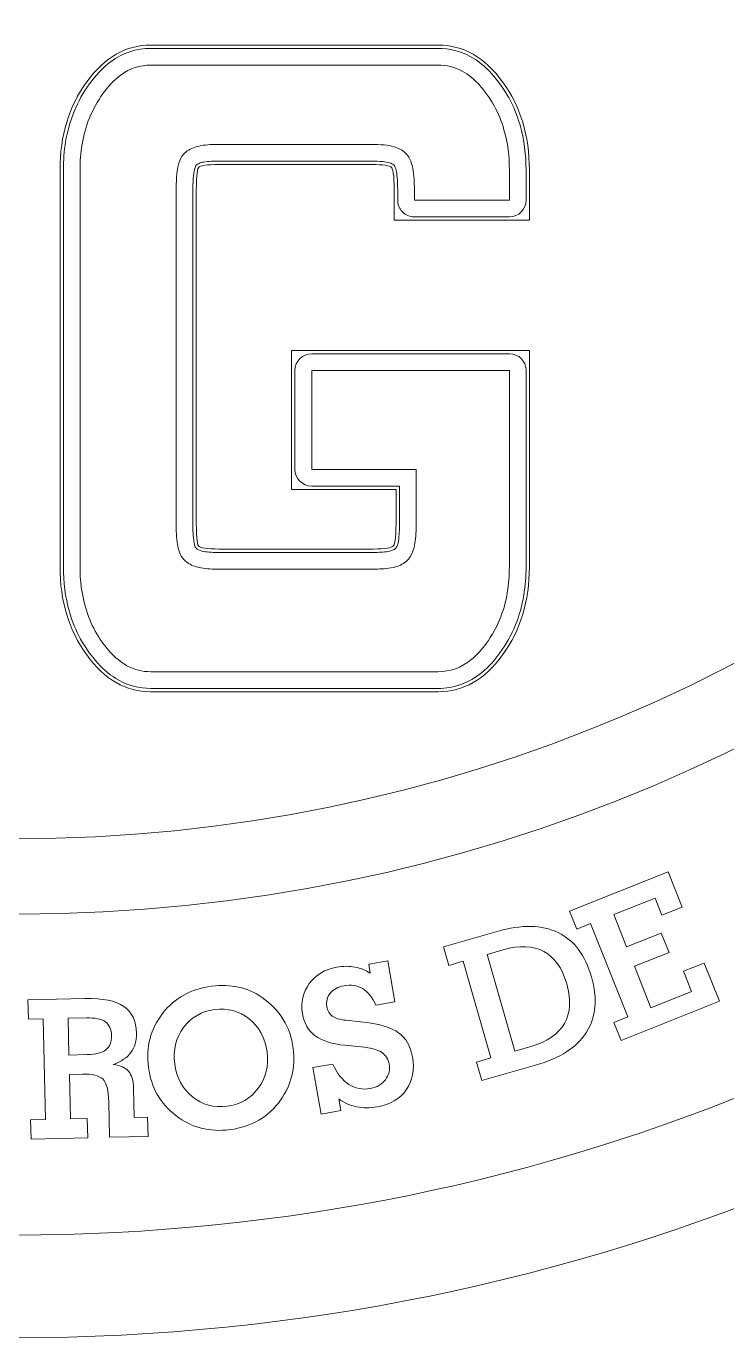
# Model space of a CAD drawing. Header units: millimetres. Extents: x -30 to 30, y -30 to 30.
# Drawn here: x 0.16 to 10.38, y -30 to -10.86 of the extents above; entities that cross this region are included whole.
import ezdxf

# ---------------------------------------------------------------- set-up
doc = ezdxf.new("R2010")
doc.units = ezdxf.units.MM
doc.header["$MEASUREMENT"] = 0
doc.layers.add('Camada 1', color=7, linetype='Continuous')

msp = doc.modelspace()

# ---------------------------------------------------------------- linework, layer by layer
at = {"layer": 'Camada 1', "lineweight": 20}
for points, knots in [([(0, 30), (16.5685, 30), (30, 16.5685), (30, 0), (30, 0), (30, -16.5686), (16.5685, -30), (0, -30), (0, -30), (-16.5685, -30), (-30, -16.5686), (-30, 0), (-30, 0), (-30, 16.5685), (-16.5685, 30), (0, 30)], [0, 0, 0, 0, 0.2, 0.2, 0.2, 0.2, 0.4, 0.4, 0.4, 0.4, 0.6, 0.6, 0.6, 0.6, 1, 1, 1, 1]), ([(0, 28.5), (15.7401, 28.5), (28.5, 15.7401), (28.5, 0), (28.5, 0), (28.5, -15.7401), (15.7401, -28.5), (0, -28.5), (0, -28.5), (-15.7401, -28.5), (-28.5, -15.7401), (-28.5, 0), (-28.5, 0), (-28.5, 15.7401), (-15.7401, 28.5), (0, 28.5)], [0, 0, 0, 0, 0.2, 0.2, 0.2, 0.2, 0.4, 0.4, 0.4, 0.4, 0.6, 0.6, 0.6, 0.6, 1, 1, 1, 1]), ([(0.0541, 23.6848), (13.1709, 23.6848), (23.8041, 13.0516), (23.8041, -0.0652), (23.8041, -0.0652), (23.8041, -13.182), (13.1709, -23.8152), (0.0541, -23.8152), (0.0541, -23.8152), (-13.0627, -23.8152), (-23.6959, -13.182), (-23.6959, -0.0652), (-23.6959, -0.0652), (-23.6959, 13.0516), (-13.0627, 23.6848), (0.0541, 23.6848)], [0, 0, 0, 0, 0.2, 0.2, 0.2, 0.2, 0.4, 0.4, 0.4, 0.4, 0.6, 0.6, 0.6, 0.6, 1, 1, 1, 1]), ([(0, 22.7174), (12.5464, 22.7174), (22.7174, 12.5464), (22.7174, 0), (22.7174, 0), (22.7174, -12.5464), (12.5464, -22.7174), (0, -22.7174), (0, -22.7174), (-12.5464, -22.7174), (-22.7174, -12.5464), (-22.7174, 0), (-22.7174, 0), (-22.7174, 12.5464), (-12.5464, 22.7174), (0, 22.7174)], [0, 0, 0, 0, 0.2, 0.2, 0.2, 0.2, 0.4, 0.4, 0.4, 0.4, 0.6, 0.6, 0.6, 0.6, 1, 1, 1, 1]), ([(1.9714, -20.5708), (1.6098, -20.5708), (1.299, -20.3915), (1.0389, -20.0332), (1.0389, -20.0332), (0.7788, -19.6749), (0.6489, -19.2465), (0.6489, -18.7483), (0.6489, -18.7483), (0.6489, -18.7483), (0.6489, -12.9538), (0.6489, -12.9538), (0.6489, -12.9538), (0.6489, -12.4556), (0.7788, -12.0273), (1.0389, -11.6692), (1.0389, -11.6692), (1.299, -11.3106), (1.6098, -11.1314), (1.9714, -11.1314), (1.9714, -11.1314), (1.9714, -11.1314), (6.1669, -11.1314), (6.1669, -11.1314), (6.1669, -11.1314), (6.535, -11.1314), (6.8488, -11.3106), (7.109, -11.6692), (7.109, -11.6692), (7.3691, -12.0273), (7.4991, -12.4556), (7.4991, -12.9538), (7.4991, -12.9538), (7.4991, -12.9538), (7.4991, -13.6879), (7.4991, -13.6879), (7.4991, -13.6879), (7.4991, -13.6879), (5.528, -13.6879), (5.528, -13.6879), (5.528, -13.6879), (5.528, -13.6879), (5.528, -13.3339), (5.528, -13.3339), (5.528, -13.3339), (5.528, -13.0894), (5.5153, -12.9517), (5.4898, -12.921), (5.4898, -12.921), (5.4644, -12.8905), (5.3661, -12.8752), (5.195, -12.8752), (5.195, -12.8752), (5.195, -12.8752), (2.9697, -12.8752), (2.9697, -12.8752), (2.9697, -12.8752), (2.7919, -12.8752), (2.6921, -12.8905), (2.6699, -12.921), (2.6699, -12.921), (2.6477, -12.9517), (2.6368, -13.0894), (2.6368, -13.3339), (2.6368, -13.3339), (2.6368, -13.3339), (2.6368, -18.0283), (2.6368, -18.0283), (2.6368, -18.0283), (2.6368, -18.2732), (2.6477, -18.4107), (2.6699, -18.4413), (2.6699, -18.4413), (2.6921, -18.472), (2.7919, -18.4873), (2.9697, -18.4873), (2.9697, -18.4873), (2.9697, -18.4873), (5.2214, -18.4873), (5.2214, -18.4873), (5.2214, -18.4873), (5.3923, -18.4873), (5.4909, -18.472), (5.516, -18.4413), (5.516, -18.4413), (5.5415, -18.4107), (5.5541, -18.2732), (5.5541, -18.0283), (5.5541, -18.0283), (5.5541, -18.0283), (5.5541, -17.6188), (5.5541, -17.6188), (5.5541, -17.6188), (5.5541, -17.6188), (4.0295, -17.6188), (4.0295, -17.6188), (4.0295, -17.6188), (4.0295, -17.6188), (4.0295, -15.5877), (4.0295, -15.5877), (4.0295, -15.5877), (4.0295, -15.5877), (7.4991, -15.5877), (7.4991, -15.5877), (7.4991, -15.5877), (7.4991, -15.5877), (7.4991, -18.7483), (7.4991, -18.7483), (7.4991, -18.7483), (7.4991, -19.2465), (7.3691, -19.6749), (7.109, -20.0332), (7.109, -20.0332), (6.8488, -20.3915), (6.535, -20.5708), (6.1669, -20.5708), (6.1669, -20.5708), (6.1669, -20.5708), (1.9714, -20.5708), (1.9714, -20.5708)], [0, 0, 0, 0, 0.0322581, 0.0322581, 0.0322581, 0.0322581, 0.0645161, 0.0645161, 0.0645161, 0.0645161, 0.0967742, 0.0967742, 0.0967742, 0.0967742, 0.1290323, 0.1290323, 0.1290323, 0.1290323, 0.1612903, 0.1612903, 0.1612903, 0.1612903, 0.1935484, 0.1935484, 0.1935484, 0.1935484, 0.2258065, 0.2258065, 0.2258065, 0.2258065, 0.2580645, 0.2580645, 0.2580645, 0.2580645, 0.2903226, 0.2903226, 0.2903226, 0.2903226, 0.3225806, 0.3225806, 0.3225806, 0.3225806, 0.3548387, 0.3548387, 0.3548387, 0.3548387, 0.3870968, 0.3870968, 0.3870968, 0.3870968, 0.4193548, 0.4193548, 0.4193548, 0.4193548, 0.4516129, 0.4516129, 0.4516129, 0.4516129, 0.483871, 0.483871, 0.483871, 0.483871, 0.516129, 0.516129, 0.516129, 0.516129, 0.5483871, 0.5483871, 0.5483871, 0.5483871, 0.5806452, 0.5806452, 0.5806452, 0.5806452, 0.6129032, 0.6129032, 0.6129032, 0.6129032, 0.6451613, 0.6451613, 0.6451613, 0.6451613, 0.6774194, 0.6774194, 0.6774194, 0.6774194, 0.7096774, 0.7096774, 0.7096774, 0.7096774, 0.7419355, 0.7419355, 0.7419355, 0.7419355, 0.7741935, 0.7741935, 0.7741935, 0.7741935, 0.8064516, 0.8064516, 0.8064516, 0.8064516, 0.8387097, 0.8387097, 0.8387097, 0.8387097, 0.8709677, 0.8709677, 0.8709677, 0.8709677, 0.9032258, 0.9032258, 0.9032258, 0.9032258, 0.9354839, 0.9354839, 0.9354839, 0.9354839, 1, 1, 1, 1]), ([(2.6315, -12.8908), (2.622, -12.9067), (2.6151, -12.9246), (2.6106, -12.9468), (2.6106, -12.9468), (2.6016, -12.9873), (2.5958, -13.0283), (2.5932, -13.0696), (2.5932, -13.0696), (2.5877, -13.1557), (2.586, -13.2421), (2.588, -13.334), (2.588, -13.334), (2.588, -13.334), (2.588, -18.0318), (2.588, -18.0318), (2.588, -18.0318), (2.587, -18.0948), (2.5875, -18.1579), (2.5893, -18.221), (2.5893, -18.221), (2.5905, -18.2665), (2.5941, -18.312), (2.6, -18.3571), (2.6, -18.3571), (2.6035, -18.3845), (2.6091, -18.4118), (2.6183, -18.4438), (2.6183, -18.4438), (2.6236, -18.4635), (2.636, -18.4801), (2.6492, -18.4884), (2.6492, -18.4884), (2.6781, -18.5055), (2.7099, -18.5174), (2.7431, -18.5226), (2.7431, -18.5226), (2.8157, -18.5338), (2.8892, -18.5382), (2.9697, -18.536), (2.9697, -18.536), (3.7201, -18.537), (4.4707, -18.537), (5.2256, -18.536), (5.2256, -18.536), (5.2978, -18.5373), (5.3699, -18.5328), (5.437, -18.5232), (5.437, -18.5232), (5.465, -18.5187), (5.4924, -18.5097), (5.5183, -18.4983), (5.5183, -18.4983), (5.5338, -18.4915), (5.5474, -18.481), (5.5571, -18.4673), (5.5571, -18.4673), (5.5692, -18.4447), (5.5777, -18.4203), (5.5823, -18.3952), (5.5823, -18.3952), (5.5967, -18.3172), (5.6035, -18.2378), (5.6027, -18.1561), (5.6027, -18.1561), (5.6027, -18.1561), (5.6027, -17.5701), (5.6027, -17.5701), (5.6027, -17.5701), (5.6027, -17.5701), (4.3217, -17.5701), (4.3217, -17.5701), (4.3217, -17.5701), (4.1876, -17.5701), (4.0782, -17.4607), (4.0782, -17.3265), (4.0782, -17.3265), (4.0782, -17.3265), (4.0782, -15.8799), (4.0782, -15.8799), (4.0782, -15.8799), (4.0782, -15.7458), (4.1876, -15.6364), (4.3217, -15.6364), (4.3217, -15.6364), (4.3217, -15.6364), (7.2069, -15.6364), (7.2069, -15.6364), (7.2069, -15.6364), (7.341, -15.6364), (7.4504, -15.7458), (7.4504, -15.8799), (7.4504, -15.8799), (7.4504, -15.8799), (7.4504, -18.7476), (7.4504, -18.7476), (7.4504, -18.7476), (7.4504, -18.886), (7.4394, -19.0241), (7.4174, -19.1607), (7.4174, -19.1607), (7.3685, -19.4648), (7.2493, -19.7529), (7.0702, -20.0033), (7.0702, -20.0033), (6.9933, -20.1109), (6.9035, -20.2085), (6.8017, -20.2928), (6.8017, -20.2928), (6.6228, -20.4411), (6.3975, -20.5221), (6.1652, -20.5221), (6.1652, -20.5221), (6.1652, -20.5221), (1.9731, -20.5221), (1.9731, -20.5221), (1.9731, -20.5221), (1.8099, -20.5221), (1.6487, -20.4822), (1.5061, -20.4023), (1.5061, -20.4023), (1.3911, -20.3378), (1.2886, -20.2538), (1.2007, -20.1556), (1.2007, -20.1556), (1.0069, -19.9391), (0.8641, -19.6816), (0.785, -19.402), (0.785, -19.402), (0.7248, -19.1891), (0.6975, -18.9686), (0.6975, -18.7476), (0.6975, -18.7476), (0.6975, -18.7476), (0.6975, -12.9545), (0.6975, -12.9545), (0.6975, -12.9545), (0.6975, -12.8162), (0.7085, -12.6781), (0.7305, -12.5415), (0.7305, -12.5415), (0.7793, -12.2375), (0.8987, -11.9496), (1.0775, -11.6991), (1.0775, -11.6991), (1.166, -11.575), (1.2714, -11.4634), (1.3935, -11.3719), (1.3935, -11.3719), (1.5606, -11.2467), (1.7644, -11.18), (1.9731, -11.18), (1.9731, -11.18), (1.9731, -11.18), (6.1652, -11.18), (6.1652, -11.18), (6.1652, -11.18), (6.3293, -11.18), (6.4912, -11.2188), (6.6354, -11.2977), (6.6354, -11.2977), (6.7521, -11.3615), (6.8563, -11.4462), (6.9452, -11.545), (6.9452, -11.545), (7.1401, -11.7615), (7.2835, -12.0199), (7.3628, -12.3003), (7.3628, -12.3003), (7.4232, -12.5134), (7.4524, -12.7352), (7.4504, -12.9545), (7.4504, -12.9545), (7.4504, -12.9545), (7.4504, -13.3956), (7.4504, -13.3956), (7.4504, -13.3956), (7.4504, -13.5297), (7.341, -13.6391), (7.2069, -13.6391), (7.2069, -13.6391), (7.2069, -13.6391), (5.8204, -13.6391), (5.8204, -13.6391), (5.8204, -13.6391), (5.7527, -13.6391), (5.6945, -13.6147), (5.6469, -13.5665), (5.6469, -13.5665), (5.5994, -13.5182), (5.5759, -13.4596), (5.5769, -13.3919), (5.5769, -13.3919), (5.5783, -13.3067), (5.5778, -13.2215), (5.5749, -13.1364), (5.5749, -13.1364), (5.5735, -13.091), (5.5691, -13.0456), (5.5624, -13.0005), (5.5624, -13.0005), (5.5583, -12.9729), (5.5511, -12.9455), (5.5424, -12.9189), (5.5424, -12.9189), (5.5379, -12.9052), (5.5306, -12.892), (5.5246, -12.8863), (5.5246, -12.8863), (5.5052, -12.8688), (5.4815, -12.8567), (5.4564, -12.8498), (5.4564, -12.8498), (5.4256, -12.8414), (5.3937, -12.8346), (5.3618, -12.8321), (5.3618, -12.8321), (5.3063, -12.8276), (5.2505, -12.8265), (5.1948, -12.8265), (5.1948, -12.8265), (4.4531, -12.826), (3.7115, -12.8255), (2.9627, -12.8264), (2.9627, -12.8264), (2.889, -12.8243), (2.8151, -12.8288), (2.7479, -12.8389), (2.7479, -12.8389), (2.7245, -12.843), (2.7015, -12.8499), (2.6793, -12.8581), (2.6793, -12.8581), (2.6609, -12.8648), (2.6443, -12.8759), (2.6315, -12.8908)], [0, 0, 0, 0, 0.0166667, 0.0166667, 0.0166667, 0.0166667, 0.0333333, 0.0333333, 0.0333333, 0.0333333, 0.05, 0.05, 0.05, 0.05, 0.0666667, 0.0666667, 0.0666667, 0.0666667, 0.0833333, 0.0833333, 0.0833333, 0.0833333, 0.1, 0.1, 0.1, 0.1, 0.1166667, 0.1166667, 0.1166667, 0.1166667, 0.1333333, 0.1333333, 0.1333333, 0.1333333, 0.15, 0.15, 0.15, 0.15, 0.1666667, 0.1666667, 0.1666667, 0.1666667, 0.1833333, 0.1833333, 0.1833333, 0.1833333, 0.2, 0.2, 0.2, 0.2, 0.2166667, 0.2166667, 0.2166667, 0.2166667, 0.2333333, 0.2333333, 0.2333333, 0.2333333, 0.25, 0.25, 0.25, 0.25, 0.2666667, 0.2666667, 0.2666667, 0.2666667, 0.2833333, 0.2833333, 0.2833333, 0.2833333, 0.3, 0.3, 0.3, 0.3, 0.3166667, 0.3166667, 0.3166667, 0.3166667, 0.3333333, 0.3333333, 0.3333333, 0.3333333, 0.35, 0.35, 0.35, 0.35, 0.3666667, 0.3666667, 0.3666667, 0.3666667, 0.3833333, 0.3833333, 0.3833333, 0.3833333, 0.4, 0.4, 0.4, 0.4, 0.4166667, 0.4166667, 0.4166667, 0.4166667, 0.4333333, 0.4333333, 0.4333333, 0.4333333, 0.45, 0.45, 0.45, 0.45, 0.4666667, 0.4666667, 0.4666667, 0.4666667, 0.4833333, 0.4833333, 0.4833333, 0.4833333, 0.5, 0.5, 0.5, 0.5, 0.5166667, 0.5166667, 0.5166667, 0.5166667, 0.5333333, 0.5333333, 0.5333333, 0.5333333, 0.55, 0.55, 0.55, 0.55, 0.5666667, 0.5666667, 0.5666667, 0.5666667, 0.5833333, 0.5833333, 0.5833333, 0.5833333, 0.6, 0.6, 0.6, 0.6, 0.6166667, 0.6166667, 0.6166667, 0.6166667, 0.6333333, 0.6333333, 0.6333333, 0.6333333, 0.65, 0.65, 0.65, 0.65, 0.6666667, 0.6666667, 0.6666667, 0.6666667, 0.6833333, 0.6833333, 0.6833333, 0.6833333, 0.7, 0.7, 0.7, 0.7, 0.7166667, 0.7166667, 0.7166667, 0.7166667, 0.7333333, 0.7333333, 0.7333333, 0.7333333, 0.75, 0.75, 0.75, 0.75, 0.7666667, 0.7666667, 0.7666667, 0.7666667, 0.7833333, 0.7833333, 0.7833333, 0.7833333, 0.8, 0.8, 0.8, 0.8, 0.8166667, 0.8166667, 0.8166667, 0.8166667, 0.8333333, 0.8333333, 0.8333333, 0.8333333, 0.85, 0.85, 0.85, 0.85, 0.8666667, 0.8666667, 0.8666667, 0.8666667, 0.8833333, 0.8833333, 0.8833333, 0.8833333, 0.9, 0.9, 0.9, 0.9, 0.9166667, 0.9166667, 0.9166667, 0.9166667, 0.9333333, 0.9333333, 0.9333333, 0.9333333, 0.95, 0.95, 0.95, 0.95, 0.9666667, 0.9666667, 0.9666667, 0.9666667, 1, 1, 1, 1]), ([(7.2069, -15.88), (7.2069, -15.88), (4.3218, -15.88), (4.3218, -15.88), (4.3218, -15.88), (4.3218, -15.88), (4.3218, -17.3266), (4.3218, -17.3266), (4.3218, -17.3266), (4.3218, -17.3266), (5.8463, -17.3266), (5.8463, -17.3266), (5.8463, -17.3266), (5.8463, -17.3266), (5.8463, -18.1561), (5.8463, -18.1561), (5.8463, -18.1561), (5.8473, -18.2511), (5.8391, -18.3458), (5.8218, -18.4393), (5.8218, -18.4393), (5.8119, -18.4933), (5.793, -18.5453), (5.7658, -18.5932), (5.7658, -18.5932), (5.7301, -18.6499), (5.6783, -18.6945), (5.6167, -18.7212), (5.6167, -18.7212), (5.5721, -18.7413), (5.5246, -18.7557), (5.4761, -18.7636), (5.4761, -18.7636), (5.3915, -18.7758), (5.3067, -18.7811), (5.2214, -18.7796), (5.2214, -18.7796), (4.4707, -18.7806), (3.7202, -18.7806), (2.9695, -18.7796), (2.9695, -18.7796), (2.8813, -18.782), (2.793, -18.7765), (2.7057, -18.7632), (2.7057, -18.7632), (2.6418, -18.753), (2.5805, -18.7309), (2.5248, -18.6978), (2.5248, -18.6978), (2.4549, -18.6543), (2.4041, -18.5859), (2.383, -18.5062), (2.383, -18.5062), (2.3718, -18.4676), (2.3636, -18.428), (2.3584, -18.3882), (2.3584, -18.3882), (2.3516, -18.3349), (2.3473, -18.2813), (2.3459, -18.2277), (2.3459, -18.2277), (2.344, -18.1613), (2.3435, -18.0948), (2.3445, -18.0282), (2.3445, -18.0282), (2.3445, -18.0282), (2.3445, -13.334), (2.3445, -13.334), (2.3445, -13.334), (2.3423, -13.2407), (2.3442, -13.1474), (2.3501, -13.0543), (2.3501, -13.0543), (2.3535, -13.0004), (2.3612, -12.947), (2.3728, -12.8942), (2.3728, -12.8942), (2.3833, -12.8424), (2.4037, -12.7932), (2.4331, -12.7492), (2.4331, -12.7492), (2.4745, -12.6945), (2.5309, -12.6528), (2.5954, -12.6295), (2.5954, -12.6295), (2.6311, -12.616), (2.668, -12.6057), (2.7057, -12.5991), (2.7057, -12.5991), (2.793, -12.5859), (2.8813, -12.5805), (2.9695, -12.5829), (2.9695, -12.5829), (3.7113, -12.582), (4.4532, -12.582), (5.195, -12.5829), (5.195, -12.5829), (5.2572, -12.5824), (5.3194, -12.5847), (5.3813, -12.5894), (5.3813, -12.5894), (5.4287, -12.5934), (5.4754, -12.602), (5.5211, -12.6151), (5.5211, -12.6151), (5.583, -12.6316), (5.6401, -12.6625), (5.6875, -12.7052), (5.6875, -12.7052), (5.7277, -12.7433), (5.7573, -12.791), (5.7741, -12.8437), (5.7741, -12.8437), (5.7872, -12.8831), (5.7971, -12.9236), (5.8033, -12.9648), (5.8033, -12.9648), (5.8112, -13.0189), (5.8164, -13.0735), (5.8184, -13.1284), (5.8184, -13.1284), (5.8212, -13.2175), (5.8218, -13.3066), (5.8205, -13.3956), (5.8205, -13.3956), (5.8205, -13.3956), (7.2069, -13.3956), (7.2069, -13.3956), (7.2069, -13.3956), (7.2069, -13.3956), (7.2069, -12.9545), (7.2069, -12.9545), (7.2069, -12.9545), (7.2086, -12.7558), (7.1825, -12.5579), (7.1286, -12.3667), (7.1286, -12.3667), (7.0591, -12.122), (6.9344, -11.8967), (6.7642, -11.7079), (6.7642, -11.7079), (6.6938, -11.6293), (6.6107, -11.5628), (6.5185, -11.5114), (6.5185, -11.5114), (6.4099, -11.4529), (6.2886, -11.4227), (6.1653, -11.4236), (6.1653, -11.4236), (6.1653, -11.4236), (1.9731, -11.4236), (1.9731, -11.4236), (1.9731, -11.4236), (1.8171, -11.4232), (1.6649, -11.4736), (1.5396, -11.5668), (1.5396, -11.5668), (1.4379, -11.6437), (1.3487, -11.7361), (1.2758, -11.8406), (1.2758, -11.8406), (1.1177, -12.06), (1.0134, -12.3133), (0.9709, -12.5802), (0.9709, -12.5802), (0.9507, -12.7038), (0.9407, -12.8291), (0.9411, -12.9545), (0.9411, -12.9545), (0.9411, -12.9545), (0.9411, -18.7477), (0.9411, -18.7477), (0.9411, -18.7477), (0.9395, -18.9464), (0.9657, -19.1444), (1.0195, -19.3357), (1.0195, -19.3357), (1.0888, -19.5796), (1.2129, -19.8045), (1.3823, -19.9932), (1.3823, -19.9932), (1.452, -20.0716), (1.534, -20.138), (1.6252, -20.1899), (1.6252, -20.1899), (1.7316, -20.2487), (1.8515, -20.2793), (1.9731, -20.2785), (1.9731, -20.2785), (1.9731, -20.2785), (6.1653, -20.2785), (6.1653, -20.2785), (6.1653, -20.2785), (6.3408, -20.2789), (6.5113, -20.2175), (6.6463, -20.1053), (6.6463, -20.1053), (6.7323, -20.0344), (6.8082, -19.9526), (6.8721, -19.8617), (6.8721, -19.8617), (7.0303, -19.6423), (7.1344, -19.389), (7.177, -19.122), (7.177, -19.122), (7.1972, -18.9983), (7.2073, -18.873), (7.2069, -18.7477), (7.2069, -18.7477), (7.2069, -18.7477), (7.2069, -15.88), (7.2069, -15.88)], [0, 0, 0, 0, 0.0185185, 0.0185185, 0.0185185, 0.0185185, 0.037037, 0.037037, 0.037037, 0.037037, 0.0555556, 0.0555556, 0.0555556, 0.0555556, 0.0740741, 0.0740741, 0.0740741, 0.0740741, 0.0925926, 0.0925926, 0.0925926, 0.0925926, 0.1111111, 0.1111111, 0.1111111, 0.1111111, 0.1296296, 0.1296296, 0.1296296, 0.1296296, 0.1481481, 0.1481481, 0.1481481, 0.1481481, 0.1666667, 0.1666667, 0.1666667, 0.1666667, 0.1851852, 0.1851852, 0.1851852, 0.1851852, 0.2037037, 0.2037037, 0.2037037, 0.2037037, 0.2222222, 0.2222222, 0.2222222, 0.2222222, 0.2407407, 0.2407407, 0.2407407, 0.2407407, 0.2592593, 0.2592593, 0.2592593, 0.2592593, 0.2777778, 0.2777778, 0.2777778, 0.2777778, 0.2962963, 0.2962963, 0.2962963, 0.2962963, 0.3148148, 0.3148148, 0.3148148, 0.3148148, 0.3333333, 0.3333333, 0.3333333, 0.3333333, 0.3518519, 0.3518519, 0.3518519, 0.3518519, 0.3703704, 0.3703704, 0.3703704, 0.3703704, 0.3888889, 0.3888889, 0.3888889, 0.3888889, 0.4074074, 0.4074074, 0.4074074, 0.4074074, 0.4259259, 0.4259259, 0.4259259, 0.4259259, 0.4444444, 0.4444444, 0.4444444, 0.4444444, 0.462963, 0.462963, 0.462963, 0.462963, 0.4814815, 0.4814815, 0.4814815, 0.4814815, 0.5, 0.5, 0.5, 0.5, 0.5185185, 0.5185185, 0.5185185, 0.5185185, 0.537037, 0.537037, 0.537037, 0.537037, 0.5555556, 0.5555556, 0.5555556, 0.5555556, 0.5740741, 0.5740741, 0.5740741, 0.5740741, 0.5925926, 0.5925926, 0.5925926, 0.5925926, 0.6111111, 0.6111111, 0.6111111, 0.6111111, 0.6296296, 0.6296296, 0.6296296, 0.6296296, 0.6481481, 0.6481481, 0.6481481, 0.6481481, 0.6666667, 0.6666667, 0.6666667, 0.6666667, 0.6851852, 0.6851852, 0.6851852, 0.6851852, 0.7037037, 0.7037037, 0.7037037, 0.7037037, 0.7222222, 0.7222222, 0.7222222, 0.7222222, 0.7407407, 0.7407407, 0.7407407, 0.7407407, 0.7592593, 0.7592593, 0.7592593, 0.7592593, 0.7777778, 0.7777778, 0.7777778, 0.7777778, 0.7962963, 0.7962963, 0.7962963, 0.7962963, 0.8148148, 0.8148148, 0.8148148, 0.8148148, 0.8333333, 0.8333333, 0.8333333, 0.8333333, 0.8518519, 0.8518519, 0.8518519, 0.8518519, 0.8703704, 0.8703704, 0.8703704, 0.8703704, 0.8888889, 0.8888889, 0.8888889, 0.8888889, 0.9074074, 0.9074074, 0.9074074, 0.9074074, 0.9259259, 0.9259259, 0.9259259, 0.9259259, 0.9444444, 0.9444444, 0.9444444, 0.9444444, 0.962963, 0.962963, 0.962963, 0.962963, 1, 1, 1, 1]), ([(8.8364, -25.6603), (8.8364, -25.6603), (8.7322, -25.3981), (8.7322, -25.3981), (8.7322, -25.3981), (8.7322, -25.3981), (8.9341, -25.3178), (8.9341, -25.3178), (8.9341, -25.3178), (8.9341, -25.3178), (8.392, -23.954), (8.392, -23.954), (8.392, -23.954), (8.392, -23.954), (8.1901, -24.0343), (8.1901, -24.0343), (8.1901, -24.0343), (8.1901, -24.0343), (8.0858, -23.772), (8.0858, -23.772), (8.0858, -23.772), (8.0858, -23.772), (9.5229, -23.2008), (9.5229, -23.2008), (9.5229, -23.2008), (9.5229, -23.2008), (9.7273, -23.7149), (9.7273, -23.7149), (9.7273, -23.7149), (9.7273, -23.7149), (9.4335, -23.8316), (9.4335, -23.8316), (9.4335, -23.8316), (9.4335, -23.8316), (9.3345, -23.5825), (9.3345, -23.5825), (9.3345, -23.5825), (9.3345, -23.5825), (8.7313, -23.8222), (8.7313, -23.8222), (8.7313, -23.8222), (8.7313, -23.8222), (8.919, -24.2943), (8.919, -24.2943), (8.919, -24.2943), (8.919, -24.2943), (9.4247, -24.0933), (9.4247, -24.0933), (9.4247, -24.0933), (9.4247, -24.0933), (9.5373, -24.3765), (9.5373, -24.3765), (9.5373, -24.3765), (9.5373, -24.3765), (9.0316, -24.5776), (9.0316, -24.5776), (9.0316, -24.5776), (9.0316, -24.5776), (9.2724, -25.1834), (9.2724, -25.1834), (9.2724, -25.1834), (9.2724, -25.1834), (9.8655, -24.9476), (9.8655, -24.9476), (9.8655, -24.9476), (9.8655, -24.9476), (9.7477, -24.6512), (9.7477, -24.6512), (9.7477, -24.6512), (9.7477, -24.6512), (10.0515, -24.5305), (10.0515, -24.5305), (10.0515, -24.5305), (10.0515, -24.5305), (10.2735, -25.0891), (10.2735, -25.0891), (10.2735, -25.0891), (10.2735, -25.0891), (8.8364, -25.6603), (8.8364, -25.6603)], [0, 0, 0, 0, 0.047619, 0.047619, 0.047619, 0.047619, 0.0952381, 0.0952381, 0.0952381, 0.0952381, 0.1428571, 0.1428571, 0.1428571, 0.1428571, 0.1904762, 0.1904762, 0.1904762, 0.1904762, 0.2380952, 0.2380952, 0.2380952, 0.2380952, 0.2857143, 0.2857143, 0.2857143, 0.2857143, 0.3333333, 0.3333333, 0.3333333, 0.3333333, 0.3809524, 0.3809524, 0.3809524, 0.3809524, 0.4285714, 0.4285714, 0.4285714, 0.4285714, 0.4761905, 0.4761905, 0.4761905, 0.4761905, 0.5238095, 0.5238095, 0.5238095, 0.5238095, 0.5714286, 0.5714286, 0.5714286, 0.5714286, 0.6190476, 0.6190476, 0.6190476, 0.6190476, 0.6666667, 0.6666667, 0.6666667, 0.6666667, 0.7142857, 0.7142857, 0.7142857, 0.7142857, 0.7619048, 0.7619048, 0.7619048, 0.7619048, 0.8095238, 0.8095238, 0.8095238, 0.8095238, 0.8571429, 0.8571429, 0.8571429, 0.8571429, 0.9047619, 0.9047619, 0.9047619, 0.9047619, 1, 1, 1, 1]), ([(7.0301, -24.0685), (7.3878, -23.9664), (7.684, -23.9722), (7.9185, -24.0858), (7.9185, -24.0858), (8.1525, -24.1995), (8.3149, -24.4153), (8.4056, -24.7328), (8.4056, -24.7328), (8.4961, -25.0498), (8.4721, -25.3185), (8.3335, -25.5385), (8.3335, -25.5385), (8.1943, -25.7588), (7.9459, -25.9202), (7.5882, -26.0224), (7.5882, -26.0224), (7.5882, -26.0224), (6.804, -26.2464), (6.804, -26.2464), (6.804, -26.2464), (6.804, -26.2464), (6.7265, -25.9751), (6.7265, -25.9751), (6.7265, -25.9751), (6.7265, -25.9751), (6.9354, -25.9154), (6.9354, -25.9154), (6.9354, -25.9154), (6.9354, -25.9154), (6.5323, -24.5042), (6.5323, -24.5042), (6.5323, -24.5042), (6.5323, -24.5042), (6.3234, -24.5639), (6.3234, -24.5639), (6.3234, -24.5639), (6.3234, -24.5639), (6.2459, -24.2926), (6.2459, -24.2926), (6.2459, -24.2926), (6.2459, -24.2926), (7.0301, -24.0685), (7.0301, -24.0685)], [0, 0, 0, 0, 0.0833333, 0.0833333, 0.0833333, 0.0833333, 0.1666667, 0.1666667, 0.1666667, 0.1666667, 0.25, 0.25, 0.25, 0.25, 0.3333333, 0.3333333, 0.3333333, 0.3333333, 0.4166667, 0.4166667, 0.4166667, 0.4166667, 0.5, 0.5, 0.5, 0.5, 0.5833333, 0.5833333, 0.5833333, 0.5833333, 0.6666667, 0.6666667, 0.6666667, 0.6666667, 0.75, 0.75, 0.75, 0.75, 0.8333333, 0.8333333, 0.8333333, 0.8333333, 1, 1, 1, 1]), ([(6.8823, -24.4042), (6.8823, -24.4042), (7.2854, -25.8154), (7.2854, -25.8154), (7.2854, -25.8154), (7.2854, -25.8154), (7.5211, -25.7481), (7.5211, -25.7481), (7.5211, -25.7481), (7.759, -25.6801), (7.9219, -25.569), (8.0107, -25.414), (8.0107, -25.414), (8.099, -25.2592), (8.1106, -25.0666), (8.0447, -24.8359), (8.0447, -24.8359), (7.9787, -24.6047), (7.867, -24.4468), (7.7102, -24.3621), (7.7102, -24.3621), (7.553, -24.2773), (7.3559, -24.269), (7.118, -24.3369), (7.118, -24.3369), (7.118, -24.3369), (6.8823, -24.4042), (6.8823, -24.4042)], [0, 0, 0, 0, 0.125, 0.125, 0.125, 0.125, 0.25, 0.25, 0.25, 0.25, 0.375, 0.375, 0.375, 0.375, 0.5, 0.5, 0.5, 0.5, 0.625, 0.625, 0.625, 0.625, 0.75, 0.75, 0.75, 0.75, 1, 1, 1, 1]), ([(4.7177, -26.514), (4.7177, -26.514), (4.7475, -26.6836), (4.7475, -26.6836), (4.7475, -26.6836), (4.7475, -26.6836), (4.4585, -26.7344), (4.4585, -26.7344), (4.4585, -26.7344), (4.4585, -26.7344), (4.3392, -26.0562), (4.3392, -26.0562), (4.3392, -26.0562), (4.3392, -26.0562), (4.6283, -26.0054), (4.6283, -26.0054), (4.6283, -26.0054), (4.6916, -26.1423), (4.7696, -26.2413), (4.8629, -26.3017), (4.8629, -26.3017), (4.9562, -26.3623), (5.0622, -26.3818), (5.1818, -26.3608), (5.1818, -26.3608), (5.273, -26.3448), (5.3449, -26.3025), (5.3972, -26.2336), (5.3972, -26.2336), (5.4496, -26.1647), (5.4681, -26.0879), (5.4533, -26.0041), (5.4533, -26.0041), (5.44, -25.9281), (5.4023, -25.8707), (5.3401, -25.8324), (5.3401, -25.8324), (5.2779, -25.7937), (5.1797, -25.768), (5.046, -25.7543), (5.046, -25.7543), (5.046, -25.7543), (4.8069, -25.7304), (4.8069, -25.7304), (4.8069, -25.7304), (4.6149, -25.7116), (4.4698, -25.6655), (4.3714, -25.592), (4.3714, -25.592), (4.2729, -25.5182), (4.2115, -25.411), (4.1866, -25.2696), (4.1866, -25.2696), (4.158, -25.1066), (4.1915, -24.9603), (4.2872, -24.8308), (4.2872, -24.8308), (4.3827, -24.7008), (4.5168, -24.6209), (4.6887, -24.5907), (4.6887, -24.5907), (4.7812, -24.5744), (4.8691, -24.5738), (4.953, -24.5891), (4.953, -24.5891), (5.0367, -24.604), (5.1118, -24.6343), (5.1776, -24.6799), (5.1776, -24.6799), (5.1776, -24.6799), (5.1546, -24.5489), (5.1546, -24.5489), (5.1546, -24.5489), (5.1546, -24.5489), (5.4325, -24.5), (5.4325, -24.5), (5.4325, -24.5), (5.4325, -24.5), (5.5371, -25.0949), (5.5371, -25.0949), (5.5371, -25.0949), (5.5371, -25.0949), (5.2591, -25.1437), (5.2591, -25.1437), (5.2591, -25.1437), (5.2068, -25.0307), (5.1417, -24.9509), (5.0647, -24.9042), (5.0647, -24.9042), (4.9873, -24.8577), (4.8974, -24.8433), (4.7941, -24.8615), (4.7941, -24.8615), (4.707, -24.8768), (4.6402, -24.9129), (4.594, -24.9703), (4.594, -24.9703), (4.5476, -25.0272), (4.5309, -25.0927), (4.5438, -25.1658), (4.5438, -25.1658), (4.5548, -25.2284), (4.5811, -25.2748), (4.6223, -25.3053), (4.6223, -25.3053), (4.6635, -25.3358), (4.73, -25.3562), (4.8225, -25.3661), (4.8225, -25.3661), (4.8225, -25.3661), (5.0776, -25.3929), (5.0776, -25.3929), (5.0776, -25.3929), (5.3122, -25.4185), (5.4836, -25.4701), (5.591, -25.5482), (5.591, -25.5482), (5.6982, -25.6258), (5.7657, -25.7433), (5.7933, -25.9004), (5.7933, -25.9004), (5.8263, -26.088), (5.7958, -26.2481), (5.7021, -26.3811), (5.7021, -26.3811), (5.6085, -26.514), (5.4678, -26.5971), (5.2797, -26.6301), (5.2797, -26.6301), (5.1728, -26.6489), (5.0719, -26.6485), (4.9772, -26.6289), (4.9772, -26.6289), (4.8826, -26.6092), (4.7961, -26.571), (4.7177, -26.514)], [0, 0, 0, 0, 0.0285714, 0.0285714, 0.0285714, 0.0285714, 0.0571429, 0.0571429, 0.0571429, 0.0571429, 0.0857143, 0.0857143, 0.0857143, 0.0857143, 0.1142857, 0.1142857, 0.1142857, 0.1142857, 0.1428571, 0.1428571, 0.1428571, 0.1428571, 0.1714286, 0.1714286, 0.1714286, 0.1714286, 0.2, 0.2, 0.2, 0.2, 0.2285714, 0.2285714, 0.2285714, 0.2285714, 0.2571429, 0.2571429, 0.2571429, 0.2571429, 0.2857143, 0.2857143, 0.2857143, 0.2857143, 0.3142857, 0.3142857, 0.3142857, 0.3142857, 0.3428571, 0.3428571, 0.3428571, 0.3428571, 0.3714286, 0.3714286, 0.3714286, 0.3714286, 0.4, 0.4, 0.4, 0.4, 0.4285714, 0.4285714, 0.4285714, 0.4285714, 0.4571429, 0.4571429, 0.4571429, 0.4571429, 0.4857143, 0.4857143, 0.4857143, 0.4857143, 0.5142857, 0.5142857, 0.5142857, 0.5142857, 0.5428571, 0.5428571, 0.5428571, 0.5428571, 0.5714286, 0.5714286, 0.5714286, 0.5714286, 0.6, 0.6, 0.6, 0.6, 0.6285714, 0.6285714, 0.6285714, 0.6285714, 0.6571429, 0.6571429, 0.6571429, 0.6571429, 0.6857143, 0.6857143, 0.6857143, 0.6857143, 0.7142857, 0.7142857, 0.7142857, 0.7142857, 0.7428571, 0.7428571, 0.7428571, 0.7428571, 0.7714286, 0.7714286, 0.7714286, 0.7714286, 0.8, 0.8, 0.8, 0.8, 0.8285714, 0.8285714, 0.8285714, 0.8285714, 0.8571429, 0.8571429, 0.8571429, 0.8571429, 0.8857143, 0.8857143, 0.8857143, 0.8857143, 0.9142857, 0.9142857, 0.9142857, 0.9142857, 0.9428571, 0.9428571, 0.9428571, 0.9428571, 1, 1, 1, 1]), ([(1.9401, -26.0519), (1.9015, -25.7548), (1.9695, -25.4932), (2.1445, -25.2665), (2.1445, -25.2665), (2.3192, -25.0404), (2.5575, -24.9075), (2.8603, -24.8682), (2.8603, -24.8682), (2.9992, -24.8502), (3.1308, -24.8545), (3.2543, -24.8816), (3.2543, -24.8816), (3.3778, -24.9087), (3.4919, -24.9584), (3.5976, -25.0311), (3.5976, -25.0311), (3.7257, -25.1192), (3.8288, -25.2264), (3.9064, -25.3528), (3.9064, -25.3528), (3.984, -25.4794), (4.0327, -25.6211), (4.0531, -25.7778), (4.0531, -25.7778), (4.0707, -25.9136), (4.0636, -26.0459), (4.0316, -26.1748), (4.0316, -26.1748), (3.9998, -26.3031), (3.9455, -26.4217), (3.8689, -26.5297), (3.8689, -26.5297), (3.7819, -26.652), (3.6764, -26.7496), (3.5526, -26.8222), (3.5526, -26.8222), (3.4287, -26.8947), (3.2881, -26.9414), (3.1319, -26.9617), (3.1319, -26.9617), (2.831, -27.0007), (2.567, -26.9325), (2.3394, -26.7576), (2.3394, -26.7576), (2.1113, -26.5823), (1.9784, -26.3473), (1.9401, -26.0519)], [0, 0, 0, 0, 0.0769231, 0.0769231, 0.0769231, 0.0769231, 0.1538462, 0.1538462, 0.1538462, 0.1538462, 0.2307692, 0.2307692, 0.2307692, 0.2307692, 0.3076923, 0.3076923, 0.3076923, 0.3076923, 0.3846154, 0.3846154, 0.3846154, 0.3846154, 0.4615385, 0.4615385, 0.4615385, 0.4615385, 0.5384615, 0.5384615, 0.5384615, 0.5384615, 0.6153846, 0.6153846, 0.6153846, 0.6153846, 0.6923077, 0.6923077, 0.6923077, 0.6923077, 0.7692308, 0.7692308, 0.7692308, 0.7692308, 0.8461538, 0.8461538, 0.8461538, 0.8461538, 1, 1, 1, 1]), ([(0.8009, -26.8042), (0.8009, -26.8042), (1.0465, -26.7986), (1.0465, -26.7986), (1.0465, -26.7986), (1.0465, -26.7986), (1.0529, -27.0807), (1.0529, -27.0807), (1.0529, -27.0807), (1.0529, -27.0807), (0.2262, -27.0995), (0.2262, -27.0995), (0.2262, -27.0995), (0.2262, -27.0995), (0.2198, -26.8174), (0.2198, -26.8174), (0.2198, -26.8174), (0.2198, -26.8174), (0.437, -26.8124), (0.437, -26.8124), (0.437, -26.8124), (0.437, -26.8124), (0.4037, -25.3452), (0.4037, -25.3452), (0.4037, -25.3452), (0.4037, -25.3452), (0.1865, -25.3501), (0.1865, -25.3501), (0.1865, -25.3501), (0.1865, -25.3501), (0.1801, -25.068), (0.1801, -25.068), (0.1801, -25.068), (0.1801, -25.068), (1.0175, -25.049), (1.0175, -25.049), (1.0175, -25.049), (1.2729, -25.0432), (1.4601, -25.0809), (1.5791, -25.1624), (1.5791, -25.1624), (1.698, -25.2439), (1.7593, -25.3743), (1.7634, -25.5543), (1.7634, -25.5543), (1.7659, -25.6663), (1.7394, -25.76), (1.6837, -25.8352), (1.6837, -25.8352), (1.628, -25.9103), (1.5419, -25.9691), (1.4261, -26.0113), (1.4261, -26.0113), (1.5285, -26.0227), (1.603, -26.0558), (1.649, -26.1102), (1.649, -26.1102), (1.6954, -26.1647), (1.7199, -26.247), (1.7224, -26.3574), (1.7224, -26.3574), (1.7224, -26.3574), (1.7321, -26.783), (1.7321, -26.783), (1.7321, -26.783), (1.7321, -26.783), (1.9267, -26.7786), (1.9267, -26.7786), (1.9267, -26.7786), (1.9267, -26.7786), (1.9331, -27.0607), (1.9331, -27.0607), (1.9331, -27.0607), (1.9331, -27.0607), (1.3717, -27.0735), (1.3717, -27.0735), (1.3717, -27.0735), (1.3717, -27.0735), (1.3601, -26.5628), (1.3601, -26.5628), (1.3601, -26.5628), (1.3561, -26.3874), (1.3267, -26.2737), (1.2718, -26.2227), (1.2718, -26.2227), (1.2171, -26.1718), (1.1182, -26.1477), (0.9752, -26.1509), (0.9752, -26.1509), (0.9752, -26.1509), (0.7862, -26.1552), (0.7862, -26.1552), (0.7862, -26.1552), (0.7862, -26.1552), (0.8009, -26.8042), (0.8009, -26.8042)], [0, 0, 0, 0, 0.04, 0.04, 0.04, 0.04, 0.08, 0.08, 0.08, 0.08, 0.12, 0.12, 0.12, 0.12, 0.16, 0.16, 0.16, 0.16, 0.2, 0.2, 0.2, 0.2, 0.24, 0.24, 0.24, 0.24, 0.28, 0.28, 0.28, 0.28, 0.32, 0.32, 0.32, 0.32, 0.36, 0.36, 0.36, 0.36, 0.4, 0.4, 0.4, 0.4, 0.44, 0.44, 0.44, 0.44, 0.48, 0.48, 0.48, 0.48, 0.52, 0.52, 0.52, 0.52, 0.56, 0.56, 0.56, 0.56, 0.6, 0.6, 0.6, 0.6, 0.64, 0.64, 0.64, 0.64, 0.68, 0.68, 0.68, 0.68, 0.72, 0.72, 0.72, 0.72, 0.76, 0.76, 0.76, 0.76, 0.8, 0.8, 0.8, 0.8, 0.84, 0.84, 0.84, 0.84, 0.88, 0.88, 0.88, 0.88, 0.92, 0.92, 0.92, 0.92, 1, 1, 1, 1]), ([(2.3235, -26.0022), (2.3498, -26.2056), (2.4356, -26.3657), (2.5812, -26.4824), (2.5812, -26.4824), (2.7263, -26.5992), (2.8949, -26.6452), (3.0876, -26.6202), (3.0876, -26.6202), (3.2798, -26.5953), (3.4311, -26.5078), (3.5426, -26.3582), (3.5426, -26.3582), (3.6537, -26.2086), (3.6962, -26.0318), (3.6697, -25.8275), (3.6697, -25.8275), (3.6432, -25.6232), (3.557, -25.4632), (3.4105, -25.347), (3.4105, -25.347), (3.2645, -25.2308), (3.0958, -25.1848), (2.9046, -25.2096), (2.9046, -25.2096), (2.7138, -25.2344), (2.5629, -25.3218), (2.4515, -25.4719), (2.4515, -25.4719), (2.3396, -25.6221), (2.2971, -25.7988), (2.3235, -26.0022)], [0, 0, 0, 0, 0.1111111, 0.1111111, 0.1111111, 0.1111111, 0.2222222, 0.2222222, 0.2222222, 0.2222222, 0.3333333, 0.3333333, 0.3333333, 0.3333333, 0.4444444, 0.4444444, 0.4444444, 0.4444444, 0.5555556, 0.5555556, 0.5555556, 0.5555556, 0.6666667, 0.6666667, 0.6666667, 0.6666667, 0.7777778, 0.7777778, 0.7777778, 0.7777778, 1, 1, 1, 1]), ([(0.7676, -25.337), (0.7676, -25.337), (0.7798, -25.8731), (0.7798, -25.8731), (0.7798, -25.8731), (0.7798, -25.8731), (1.046, -25.8671), (1.046, -25.8671), (1.046, -25.8671), (1.1725, -25.8642), (1.2637, -25.8409), (1.3196, -25.7968), (1.3196, -25.7968), (1.3755, -25.7528), (1.4023, -25.6843), (1.4001, -25.5913), (1.4001, -25.5913), (1.398, -25.4977), (1.3682, -25.4301), (1.3103, -25.3886), (1.3103, -25.3886), (1.2525, -25.3471), (1.1603, -25.328), (1.0338, -25.3309), (1.0338, -25.3309), (1.0338, -25.3309), (0.7676, -25.337), (0.7676, -25.337)], [0, 0, 0, 0, 0.125, 0.125, 0.125, 0.125, 0.25, 0.25, 0.25, 0.25, 0.375, 0.375, 0.375, 0.375, 0.5, 0.5, 0.5, 0.5, 0.625, 0.625, 0.625, 0.625, 0.75, 0.75, 0.75, 0.75, 1, 1, 1, 1])]:
    msp.add_open_spline(points, degree=3, knots=knots, dxfattribs=at)

doc.saveas('drawing.dxf')
